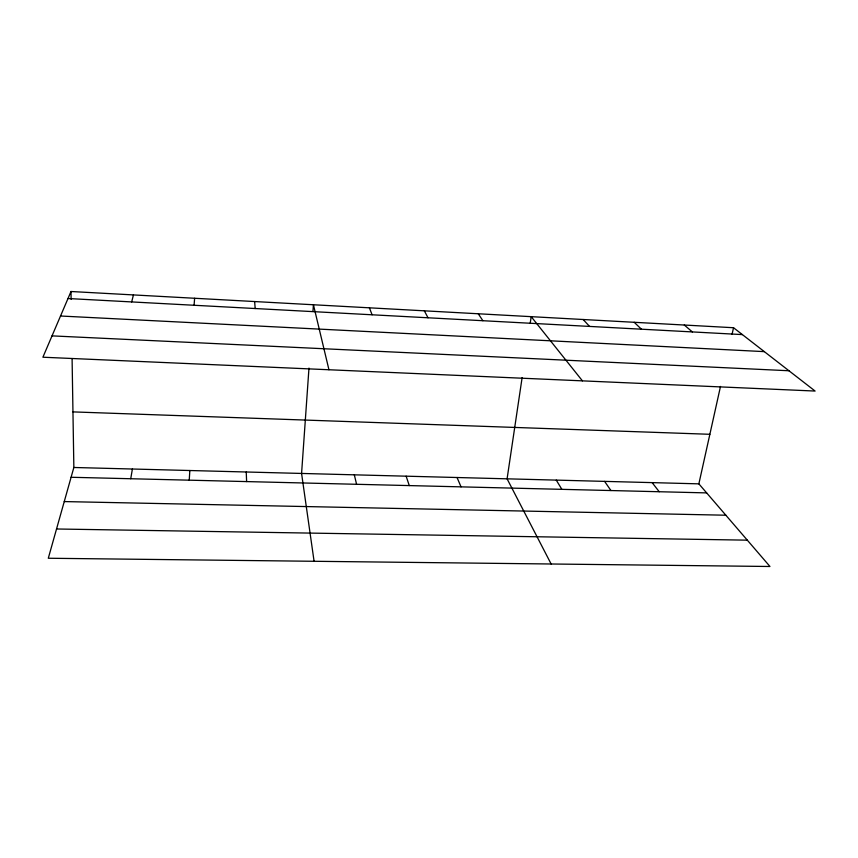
<?xml version="1.0" encoding="UTF-8"?>
<svg xmlns="http://www.w3.org/2000/svg" width="858" height="858" viewBox="0 0 858 858"><rect width="100%" height="100%" fill="white"/><g stroke="black" fill="none" stroke-linecap="round" stroke-linejoin="round"><path stroke-width="1.29" d="M189.232 480.18L189.854 470.516M308.977 368.093L301.576 473.444L314.082 561.282M312.956 311.347L313.427 304.751L328.946 369.755M194.069 305.266L194.637 298.262M522.125 377.584L507.089 478.828L551.136 563.996M530.201 323.284L531.188 316.656L582.432 380.866M130.727 478.743L132.4 469.015M72.093 358.762L73.852 467.481L48.295 558.247L769.969 566.495L698.862 483.848L720.495 386.432M732.078 334.245L733.526 327.724L70.999 291.506L42.9 357.218L815.1 391.055L733.526 327.724M131.682 301.93L133.44 294.916M56.531 528.989L747.307 540.165M64.253 501.576L725.857 515.218M71.096 477.273L706.649 492.9M73.852 467.481L698.862 483.848M72.951 411.894L709.866 434.298M52.027 335.875L788.952 370.753M60.521 316.012L764.328 351.63M67.996 298.52L742.395 334.599M684.298 325.032L692.374 331.928M634.18 322.286L641.441 329.204M583.15 319.498L589.564 326.426M652.134 482.625L659.212 491.731M604.6 481.381L610.95 490.551M478.26 313.771L482.882 320.72M556.263 480.115L561.851 489.339M424.335 310.821L428.013 317.782M457.046 477.52L461.036 486.861M369.401 307.818L372.093 314.789M406.134 476.179L409.277 485.585M354.322 474.828L356.585 484.287M254.622 301.544L255.191 308.537M246.235 471.997L246.621 481.585M70.999 291.506L71.128 299.41"/></g></svg>
